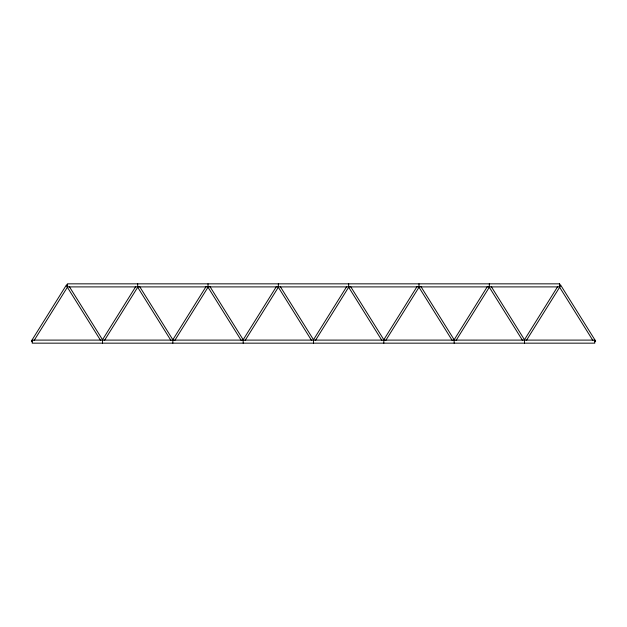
<?xml version="1.0" encoding="UTF-8"?>
<svg xmlns="http://www.w3.org/2000/svg" width="627" height="627" viewBox="0 0 627 627"><rect width="100%" height="100%" fill="white"/><g stroke="black" fill="none" stroke-linecap="round" stroke-linejoin="round"><path stroke-width="0.94" d="M34.085 340.508L67.7 286.727M102.193 340.273L135.8 286.492M104.411 340.508L138.026 286.727M172.519 340.273L206.126 286.492M174.737 340.508L208.344 286.727M242.837 340.273L276.452 286.492M245.063 340.508L278.67 286.727M313.163 340.273L346.778 286.492M315.389 340.508L348.996 286.727M383.489 340.273L417.104 286.492M385.707 340.508L419.322 286.727M453.815 340.273L487.422 286.492M456.033 340.508L489.648 286.727M524.141 340.273L557.748 286.492M526.359 340.508L560.491 285.904L559.355 285.191M67.645 285.191L66.509 285.904L100.641 340.508M559.355 285.551L560.491 284.838L595.65 341.096L594.514 341.809M67.645 285.551L66.509 284.838L31.35 341.096L32.486 341.809M559.3 286.727L592.915 340.508M491.2 286.492L524.807 340.273M488.974 286.727L522.589 340.508M420.874 286.492L454.481 340.273M418.656 286.727L452.263 340.508M350.548 286.492L384.163 340.273M348.33 286.727L381.937 340.508M280.222 286.492L313.837 340.273M278.004 286.727L311.611 340.508M209.896 286.492L243.511 340.273M207.678 286.727L241.293 340.508M139.578 286.492L173.185 340.273M137.352 286.727L170.967 340.508M69.252 286.492L102.859 340.273M524.47 340.1L524.47 343.157M489.311 283.843L489.311 286.9M454.152 340.1L454.152 343.157M418.985 283.843L418.985 286.9M383.826 340.1L383.826 343.157M348.659 283.843L348.659 286.9M313.5 340.1L313.5 343.157M278.341 283.843L278.341 286.9M243.174 340.1L243.174 343.157M208.015 283.843L208.015 286.9M172.848 340.1L172.848 343.157M137.689 283.843L137.689 286.9M102.53 340.1L102.53 343.157M559.637 283.843L67.363 283.843L67.363 286.9L559.637 286.9L559.637 283.843M594.796 340.1L32.204 340.1L32.204 343.157L594.796 343.157L594.796 340.1"/></g></svg>
